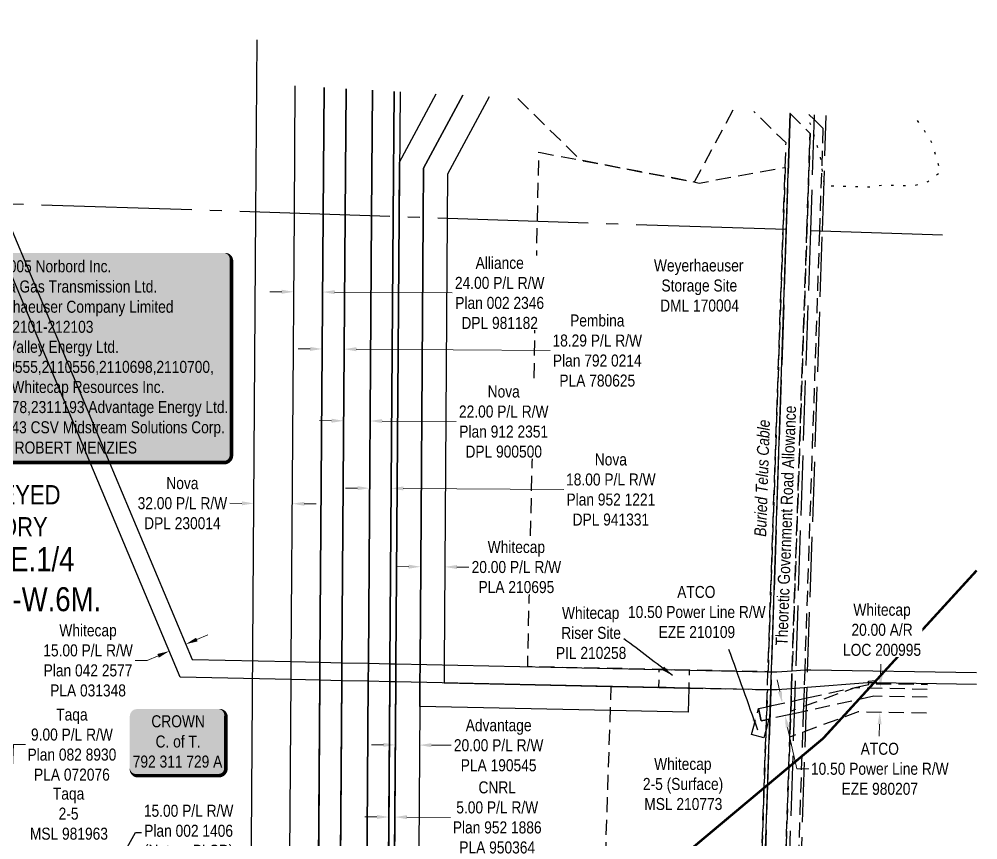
# Model space of a CAD drawing. Extents: x 347027 to 352250, y 6156875 to 6165050.
# Drawn here: x 351452 to 352250, y 6158651 to 6159334 of the extents above; entities that cross this region are included whole.
import ezdxf
from ezdxf.enums import TextEntityAlignment as Align

# ---------------------------------------------------------------- set-up
doc = ezdxf.new("R2010")
doc.units = 0
doc.header["$LTSCALE"] = 5
doc.header["$PDSIZE"] = 20
for name, pattern in [('DASHED2', [3.75, 2.5, -1.25]), ('foc-ACCESSROAD', [3.75, 2.5, -1.25]), ('foc-FLOWLINE', [3.75, 2.5, -1.25]), ('foc-QUARTERLINE', [33, 25, -3, 2, -3]), ('foc-UNSURVEYED', [12.5, 10, -2.5]), ('foc-WHEELTRACKS', [2, 0.4, -1.6])]:
    doc.linetypes.add(name, pattern=pattern)
doc.layers.get('Defpoints').update_dxf_attribs({"color": 9})
for name, color, linetype in [('AS-OWNER', 7, 'Continuous'), ('AS-SURFACE IMPACT', 7, 'Continuous'), ('AS-TELEPHONE-T', 224, 'Continuous'), ('AS-TELUS', 224, 'foc-TEL'), ('C-SYMBOL', 7, 'Continuous'), ('F-AR', 190, 'foc-ACCESSROAD'), ('F-EZE', 190, 'foc-FLOWLINE'), ('F-RW', 190, 'Continuous'), ('F-WS', 190, 'foc-ACCESSROAD'), ('L-QSEC', 8, 'foc-QUARTERLINE'), ('L-ROAD-T', 7, 'Continuous'), ('L-UNS-T', 3, 'Continuous'), ('L-USEC', 7, 'foc-UNSURVEYED'), ('T-WATER-P3', 160, 'foc-WHEELTRACKS')]:
    doc.layers.add(name, color=color, linetype=linetype)
for name, color, linetype, lineweight in [('F-AR-T', 190, 'Continuous', 9), ('F-EZE-T', 190, 'Continuous', 9), ('F-RW-T', 190, 'Continuous', 9), ('F-WS-T', 190, 'Continuous', 9), ('T-TIE-T', 201, 'Continuous', 18)]:
    doc.layers.add(name, color=color, linetype=linetype, lineweight=lineweight)
doc.styles.add('175L', font='ARIALN.TTF', dxfattribs={"height": 20})
doc.styles.add('80', font='ARIALN.TTF', dxfattribs={"height": 10})
doc.styles.add('80CG', font='ARIALN.TTF', dxfattribs={"height": 10})
doc.styles.add('80L', font='ARIALN.TTF', dxfattribs={"height": 10})
doc.styles.add('foc-LtypeFont', font='ARIALN.TTF', dxfattribs={"height": 7.35})
doc.linetypes.add('foc-TEL', pattern='A,2,-1,["T",foc-LtypeFont,S=0.2,R=0,X=-0.425,Y=-0.75],-1.24,8', length=12.24)
doc.linetypes.add('foc-TEL-NOLINE', pattern='A,0,-2,["T",foc-LtypeFont,S=0.2,R=0,X=-0.425,Y=-0.75],-10.24', length=12.24)
doc.dimstyles.new('Compass 5 000', dxfattribs={"dimscale": 5, "dimtxt": 9, "dimasz": 2, "dimexe": 0.2, "dimexo": 0.0625, "dimgap": 0.5, "dimtad": 0, "dimtih": 1, "dimtoh": 1, "dimzin": 0, "dimdsep": 46, "dimtxsty": '80CG', "dimcen": 0.1, "dimse1": 1, "dimse2": 1, "dimclrd": 256, "dimclrt": 256, "dimaunit": 1, "dimadec": 4, "dimazin": 0, "dimtfac": 0.06, "dimtofl": 0, "dimtmove": 0, "dimatfit": 1, "dimfxl": 0.2, "dimtolj": 1, "dimtzin": 0, "dimlwd": -1, "dimarcsym": 0})

# ---------------------------------------------------------------- blocks, each defined once
blk = doc.blocks.new('*D151')
at = {"layer": 'Defpoints', "color": 0, "transparency": 16777216}
for p in [(351476.81, 6158546.19), (351491.51, 6158542.98), (351490.72, 6158539.38)]:
    blk.add_point(p, dxfattribs=at)
at = {"layer": 'F-RW', "transparency": 16777216}
for p, q in [((351483.37, 6158540.99), (351549.11, 6158656.79)), ((351549.11, 6158656.79), (351554.11, 6158656.79)), ((351466.25, 6158544.73), (351456.48, 6158546.86)), ((351476.02, 6158542.59), (351490.72, 6158539.38)), ((351500.49, 6158537.25), (351510.26, 6158535.11))]:
    blk.add_line(p, q, dxfattribs=at)
for points in [[(351466.61, 6158546.36), (351465.9, 6158543.1), (351476.02, 6158542.59)], [(351500.85, 6158538.88), (351500.14, 6158535.62), (351490.72, 6158539.38)]]:
    blk.add_solid(points, dxfattribs=at)
at = {"layer": 'F-RW', "transparency": 16777216, "insert": (351593.2, 6158656.79), "char_height": 10, "attachment_point": 5, "style": '80CG'}
blk.add_mtext('\\A1;15.00 P/L R/W\\PPlan 002 1406\\P(Not on PLSR)', dxfattribs=at)
blk = doc.blocks.new('*U36')
h = blk.add_hatch(color=255)
edge = h.paths.add_edge_path()
edge.add_line((-161.5, -88), (161.5, -88))
edge.add_arc((161.5, -82), 6, 270, 360)
edge.add_line((167.5, -82), (167.5, 80.5))
edge.add_arc((161.5, 80.5), 6, 0, 90)
edge.add_line((161.5, 86.5), (-161.5, 86.5))
edge.add_arc((-161.5, 80.5), 6, 90, 180)
edge.add_line((-167.5, 80.5), (-167.5, -82))
edge.add_arc((-161.5, -82), 6, 180, 270)
at = {"color": 44, "flags": 128}
blk.add_lwpolyline([(-161.5, -88, 3, 3, 0), (161.5, -88, 3, 3, 0.414214), (167.5, -82, 3, 3, 0), (167.5, 80.5, 3, 0, 0.414214), (161.5, 86.5, 0, 0, 0), (-161.5, 86.5, 0, 0, 0.414214), (-167.5, 80.5, 0, 0, 0), (-167.5, -82, 0, 3, 0.414214)], format="xyseb", close=True, dxfattribs=at)
at = {"color": 44, "style": '80'}
blk.add_attdef('ENTER_TEXT_001', (-35.99, -5), '', height=10, dxfattribs=at)
blk = doc.blocks.new('*D123')
at = {"layer": 'Defpoints', "color": 0, "transparency": 16777216}
for p in [(352168.85, 6158777.05), (352195.03, 6158776.51), (352194.6, 6158756.36)]:
    blk.add_point(p, dxfattribs=at)
at = {"layer": 'F-AR-T', "transparency": 16777216}
for p, q in [((352169.05, 6158787.05), (352169.26, 6158797.05)), ((352168.21, 6158746.91), (352168, 6158736.91))]:
    blk.add_line(p, q, dxfattribs=at)
for points in [[(352167.39, 6158787.09), (352170.72, 6158787.02), (352168.85, 6158777.05)], [(352166.55, 6158746.94), (352169.88, 6158746.88), (352168.42, 6158756.91)]]:
    blk.add_solid(points, dxfattribs=at)
at = {"layer": 'F-AR-T', "transparency": 16777216, "insert": (352170.27, 6158825.51), "char_height": 10, "attachment_point": 5, "style": '80CG', "bg_fill": 3, "box_fill_scale": 1.1, "bg_fill_color": 256, "bg_fill_true_color": 13158600, "bg_fill_transparency": 0}
blk.add_mtext('\\A1;Whitecap\\P20.00 A/R\\PLOC 200995', dxfattribs=at)
blk = doc.blocks.new('*D128')
at = {"layer": 'Defpoints', "color": 0, "transparency": 16777216}
for p in [(352114.84, 6158770.39), (352117.08, 6158760.13), (352089.56, 6158754.11)]:
    blk.add_point(p, dxfattribs=at)
at = {"layer": 'F-EZE-T', "transparency": 16777216}
for p, q in [((352085.18, 6158774.14), (352083.04, 6158783.91)), ((352091.69, 6158744.34), (352099.24, 6158709.83)), ((352099.24, 6158709.83), (352109.24, 6158709.83))]:
    blk.add_line(p, q, dxfattribs=at)
for points in [[(352086.81, 6158774.5), (352083.55, 6158773.78), (352087.32, 6158764.37)], [(352093.32, 6158744.7), (352090.06, 6158743.99), (352089.56, 6158754.11)]]:
    blk.add_solid(points, dxfattribs=at)
at = {"layer": 'F-EZE-T', "transparency": 16777216, "insert": (352168.38, 6158709.83), "char_height": 10, "attachment_point": 5, "style": '80CG'}
blk.add_mtext('\\A1;ATCO\\P10.50 Power Line R/W\\PEZE 980207', dxfattribs=at)
blk = doc.blocks.new('*D140')
at = {"layer": 'Defpoints', "color": 0, "transparency": 16777216}
for p in [(351680.75, 6159106.89), (351680.03, 6159006.23), (351703.99, 6159006.06)]:
    blk.add_point(p, dxfattribs=at)
at = {"layer": 'F-RW-T', "transparency": 16777216}
for p, q in [((351670.75, 6159106.96), (351660.75, 6159107.03)), ((351714.72, 6159106.64), (351812.53, 6159105.94))]:
    blk.add_line(p, q, dxfattribs=at)
for points in [[(351670.77, 6159108.62), (351670.74, 6159105.29), (351680.75, 6159106.89)], [(351714.73, 6159108.31), (351714.71, 6159104.97), (351704.72, 6159106.71)]]:
    blk.add_solid(points, dxfattribs=at)
at = {"layer": 'F-RW-T', "transparency": 16777216, "insert": (351852.07, 6159105.94), "char_height": 10, "attachment_point": 5, "style": '80CG', "bg_fill": 3, "box_fill_scale": 1.1, "bg_fill_color": 256, "bg_fill_true_color": 13158600, "bg_fill_transparency": 0}
blk.add_mtext('\\A1;Alliance\\P24.00 P/L R/W\\PPlan 002 2346\\PDPL 981182', dxfattribs=at)
blk = doc.blocks.new('*D141')
at = {"layer": 'Defpoints', "color": 0, "transparency": 16777216}
for p in [(351722.21, 6158999.53), (351722.24, 6159003.75), (351744.25, 6159003.59)]:
    blk.add_point(p, dxfattribs=at)
at = {"layer": 'F-RW-T', "transparency": 16777216}
for p, q in [((351712.21, 6158999.6), (351702.21, 6158999.67)), ((351754.22, 6158999.3), (351815.88, 6158998.86))]:
    blk.add_line(p, q, dxfattribs=at)
for points in [[(351712.23, 6159001.27), (351712.2, 6158997.93), (351722.21, 6158999.53)], [(351754.24, 6159000.97), (351754.21, 6158997.63), (351744.22, 6158999.37)]]:
    blk.add_solid(points, dxfattribs=at)
at = {"layer": 'F-RW-T', "transparency": 16777216, "insert": (351855.42, 6158998.86), "char_height": 10, "attachment_point": 5, "style": '80CG', "bg_fill": 3, "box_fill_scale": 1.1, "bg_fill_color": 256, "bg_fill_true_color": 13158600, "bg_fill_transparency": 0}
blk.add_mtext('\\A1;Nova\\P22.00 P/L R/W\\PPlan 912 2351\\PDPL 900500', dxfattribs=at)
blk = doc.blocks.new('*D142')
at = {"layer": 'Defpoints', "color": 0, "transparency": 16777216}
for p in [(351761.82, 6158943.3), (351743.72, 6158928.18), (351761.71, 6158928.05)]:
    blk.add_point(p, dxfattribs=at)
at = {"layer": 'F-RW-T', "transparency": 16777216}
for p, q in [((351733.83, 6158943.5), (351723.83, 6158943.57)), ((351771.82, 6158943.23), (351905.49, 6158942.29))]:
    blk.add_line(p, q, dxfattribs=at)
for points in [[(351733.84, 6158945.17), (351733.82, 6158941.83), (351743.83, 6158943.43)], [(351771.83, 6158944.9), (351771.8, 6158941.57), (351761.82, 6158943.3)]]:
    blk.add_solid(points, dxfattribs=at)
at = {"layer": 'F-RW-T', "transparency": 16777216, "insert": (351944.58, 6158942.29), "char_height": 10, "attachment_point": 5, "style": '80CG'}
blk.add_mtext('\\A1;Nova\\P18.00 P/L R/W\\PPlan 952 1221\\PDPL 941331', dxfattribs=at)
blk = doc.blocks.new('*D143')
at = {"layer": 'Defpoints', "color": 0, "transparency": 16777216}
for p in [(351761.2, 6158855.49), (351766.18, 6158855.46), (351759.88, 6158669.72)]:
    blk.add_point(p, dxfattribs=at)
at = {"layer": 'F-RW-T', "transparency": 16777216}
for p, q in [((351749.88, 6158669.79), (351739.88, 6158669.86)), ((351774.87, 6158669.61), (351811.27, 6158669.35))]:
    blk.add_line(p, q, dxfattribs=at)
for points in [[(351749.89, 6158671.46), (351749.87, 6158668.12), (351759.88, 6158669.72)], [(351774.88, 6158671.28), (351774.86, 6158667.95), (351764.87, 6158669.68)]]:
    blk.add_solid(points, dxfattribs=at)
at = {"layer": 'F-RW-T', "transparency": 16777216, "insert": (351850.01, 6158669.35), "char_height": 10, "attachment_point": 5, "style": '80CG'}
blk.add_mtext('\\A1;CNRL\\P5.00 P/L R/W\\PPlan 952 1886\\PPLA 950364', dxfattribs=at)
blk = doc.blocks.new('*D144')
at = {"layer": 'Defpoints', "color": 0, "transparency": 16777216}
for p in [(351787.41, 6159029.29), (351807.46, 6159029.15), (351806.43, 6158877.91)]:
    blk.add_point(p, dxfattribs=at)
at = {"layer": 'F-RW-T', "transparency": 16777216}
for p, q in [((351776.38, 6158878.11), (351766.38, 6158878.18)), ((351816.43, 6158877.84), (351826.43, 6158877.77))]:
    blk.add_line(p, q, dxfattribs=at)
for points in [[(351776.39, 6158879.78), (351776.37, 6158876.45), (351786.38, 6158878.04)], [(351816.44, 6158879.51), (351816.42, 6158876.17), (351806.43, 6158877.91)]]:
    blk.add_solid(points, dxfattribs=at)
at = {"layer": 'F-RW-T', "transparency": 16777216, "insert": (351865.97, 6158877.77), "char_height": 10, "attachment_point": 5, "style": '80CG', "bg_fill": 3, "box_fill_scale": 1.1, "bg_fill_color": 256, "bg_fill_true_color": 13158600, "bg_fill_transparency": 0}
blk.add_mtext('\\A1;Whitecap\\P20.00 P/L R/W\\PPLA 210695', dxfattribs=at)
blk = doc.blocks.new('*D145')
at = {"layer": 'Defpoints', "color": 0, "transparency": 16777216}
for p in [(351453.72, 6159101.33), (351467.55, 6159107.14), (351590.85, 6158813.6)]:
    blk.add_point(p, dxfattribs=at)
at = {"layer": 'F-RW-T', "transparency": 16777216}
for p, q in [((351600.07, 6158817.47), (351609.29, 6158821.35)), ((351558.58, 6158800.05), (351548.58, 6158800.05)), ((351567.8, 6158803.92), (351558.58, 6158800.05))]:
    blk.add_line(p, q, dxfattribs=at)
for points in [[(351599.42, 6158819.01), (351600.71, 6158815.94), (351590.85, 6158813.6)], [(351567.16, 6158805.46), (351568.45, 6158802.39), (351577.02, 6158807.79)]]:
    blk.add_solid(points, dxfattribs=at)
at = {"layer": 'F-RW-T', "transparency": 16777216, "insert": (351509.5, 6158800.05), "char_height": 10, "attachment_point": 5, "style": '80CG'}
blk.add_mtext('\\A1;Whitecap\\P15.00 P/L R/W\\PPlan 042 2577\\PPLA 031348', dxfattribs=at)
blk = doc.blocks.new('*D43')
at = {"layer": 'Defpoints', "color": 0, "transparency": 16777216}
for p in [(351704.36, 6159059.32), (351701.66, 6158679.65), (351719.94, 6158679.52)]:
    blk.add_point(p, dxfattribs=at)
at = {"layer": 'F-RW-T', "transparency": 16777216}
for p, q in [((351694.36, 6159059.39), (351684.36, 6159059.46)), ((351732.64, 6159059.11), (351894.19, 6159057.97))]:
    blk.add_line(p, q, dxfattribs=at)
for points in [[(351694.37, 6159061.05), (351694.34, 6159057.72), (351704.36, 6159059.32)], [(351732.65, 6159060.78), (351732.63, 6159057.45), (351722.64, 6159059.19)]]:
    blk.add_solid(points, dxfattribs=at)
at = {"layer": 'F-RW-T', "transparency": 16777216, "insert": (351933.27, 6159057.97), "char_height": 10, "attachment_point": 5, "style": '80CG'}
blk.add_mtext('\\A1;Pembina\\P18.29 P/L R/W\\PPlan 792 0214\\PPLA 780625', dxfattribs=at)
blk = doc.blocks.new('*D44')
at = {"layer": 'Defpoints', "color": 0, "transparency": 16777216}
for p in [(351373.65, 6158570.41), (351373.28, 6158561.43), (351440.28, 6158558.67)]:
    blk.add_point(p, dxfattribs=at)
at = {"layer": 'F-RW-T', "transparency": 16777216}
for p, q in [((351441.06, 6158577.64), (351447.35, 6158729.97)), ((351447.35, 6158729.97), (351457.35, 6158729.97)), ((351439.86, 6158548.68), (351439.45, 6158538.68))]:
    blk.add_line(p, q, dxfattribs=at)
for points in [[(351439.39, 6158577.71), (351442.72, 6158577.57), (351440.65, 6158567.65)], [(351438.2, 6158548.74), (351441.53, 6158548.61), (351440.28, 6158558.67)]]:
    blk.add_solid(points, dxfattribs=at)
at = {"layer": 'F-RW-T', "transparency": 16777216, "insert": (351496.07, 6158729.97), "char_height": 10, "attachment_point": 5, "style": '80CG', "bg_fill": 3, "box_fill_scale": 1.1, "bg_fill_color": 256, "bg_fill_true_color": 13158600, "bg_fill_transparency": 0}
blk.add_mtext('\\A1;Taqa\\P9.00 P/L R/W\\PPlan 082 8930\\PPLA 072076', dxfattribs=at)
blk = doc.blocks.new('*D45')
at = {"layer": 'Defpoints', "color": 0, "transparency": 16777216}
for p in [(351785.28, 6158729.6), (351764.97, 6158686.58), (351784.97, 6158686.43)]:
    blk.add_point(p, dxfattribs=at)
at = {"layer": 'F-RW-T', "transparency": 16777216}
for p, q in [((351755.28, 6158729.81), (351745.28, 6158729.88)), ((351795.28, 6158729.53), (351811.64, 6158729.41))]:
    blk.add_line(p, q, dxfattribs=at)
for points in [[(351755.29, 6158731.48), (351755.27, 6158728.15), (351765.28, 6158729.74)], [(351795.29, 6158731.2), (351795.26, 6158727.86), (351785.28, 6158729.6)]]:
    blk.add_solid(points, dxfattribs=at)
at = {"layer": 'F-RW-T', "transparency": 16777216, "insert": (351851.18, 6158729.41), "char_height": 10, "attachment_point": 5, "style": '80CG'}
blk.add_mtext('\\A1;Advantage\\P20.00 P/L R/W\\PPLA 190545', dxfattribs=at)
blk = doc.blocks.new('*D103')
at = {"layer": 'Defpoints', "color": 0, "transparency": 16777216}
for p in [(351647.5, 6158930.76), (351647.45, 6158924.1), (351679.43, 6158923.87)]:
    blk.add_point(p, dxfattribs=at)
at = {"layer": 'F-RW-T', "transparency": 16777216}
for p, q in [((351637.5, 6158930.84), (351627.5, 6158930.91)), ((351689.48, 6158930.46), (351699.48, 6158930.39))]:
    blk.add_line(p, q, dxfattribs=at)
for points in [[(351637.51, 6158932.5), (351637.49, 6158929.17), (351647.5, 6158930.76)], [(351689.49, 6158932.13), (351689.47, 6158928.8), (351679.48, 6158930.53)]]:
    blk.add_solid(points, dxfattribs=at)
at = {"layer": 'F-RW-T', "transparency": 16777216, "insert": (351588.03, 6158930.91), "char_height": 10, "attachment_point": 5, "style": '80CG'}
blk.add_mtext('\\A1;Nova\\P32.00 P/L R/W\\PDPL 230014', dxfattribs=at)
blk = doc.blocks.new('*U19')
h = blk.add_hatch(color=59)
edge = h.paths.add_edge_path()
edge.add_line((-34, -28.5), (34, -28.5))
edge.add_arc((34, -22.5), 6, 270, 360)
edge.add_line((40, -22.5), (40, 21))
edge.add_arc((34, 21), 6, 0, 90)
edge.add_line((34, 27), (-34, 27))
edge.add_arc((-34, 21), 6, 90, 180)
edge.add_line((-40, 21), (-40, -22.5))
edge.add_arc((-34, -22.5), 6, 180, 270)
at = {"color": 1, "flags": 128}
blk.add_lwpolyline([(-34, -28.5, 3, 3, 0), (34, -28.5, 3, 3, 0.414214), (40, -22.5, 3, 3, 0), (40, 21, 3, 0, 0.414214), (34, 27, 0, 0, 0), (-34, 27, 0, 0, 0.414214), (-40, 21, 0, 0, 0), (-40, -22.5, 0, 3, 0.414214)], format="xyseb", close=True, dxfattribs=at)
blk.add_lwpolyline([(-29.45, -5.41, 0, 7.5, 0), (0, 0, 0, 0, 0)], format="xyseb", dxfattribs=at)
at = {"color": 1, "style": '80'}
blk.add_attdef('ENTER_TEXT_001', (-35.99, -5), '', height=10, dxfattribs=at)

msp = doc.modelspace()

# ---------------------------------------------------------------- linework, layer by layer
at = {"layer": 'AS-TELUS', "linetype": 'foc-TEL-NOLINE', "flags": 128}
msp.add_lwpolyline([(352063.565, 6158354.13), (352093.739, 6159255.211)], dxfattribs=at)
at = {"layer": 'AS-TELUS', "flags": 128}
msp.add_lwpolyline([(352093.548, 6159255.403), (352093.739, 6159255.211)], dxfattribs=at)
at = {"layer": 'F-AR', "flags": 128}
for points in [[(352110.428, 6159238.817), (352107.71, 6159158.103), (352095.366, 6158791.543), (352094.858, 6158776.455), (352094.505, 6158765.942), (352094.235, 6158757.897), (352094.142, 6158755.117), (352093.514, 6158736.337), (352080.892, 6158360.446), (352080.662, 6158353.573), (352060.678, 6158354.225), (352060.909, 6158361.112), (352073.987, 6158750.711), (352074.35, 6158761.537), (352074.832, 6158775.691), (352074.874, 6158777.127), (352075.331, 6158790.684), (352075.382, 6158792.216), (352087.901, 6159158.758), (352089.668, 6159210.49), (352090.362, 6159230.795), (352063.618, 6159257.066)], [(352093.543, 6159255.403), (352093.739, 6159255.211), (352110.428, 6159238.817)], [(352207.267, 6158756.106), (352150.5, 6158757.241), (352106.705, 6158741.154), (352104.137, 6158740.218), (352093.52, 6158736.333), (352094.143, 6158755.117), (352094.234, 6158757.893), (352104.421, 6158761.631), (352104.861, 6158761.784), (352107.427, 6158762.719), (352147.136, 6158777.367), (352147.983, 6158777.491), (352207.943, 6158776.236)]]:
    msp.add_lwpolyline(points, dxfattribs=at)
at = {"layer": 'F-EZE'}
for points in [[(352109.422, 6159254.521), (352113.698, 6159250.321)], [(352113.698, 6159250.321), (352121.075, 6159243.074), (352118.2, 6159157.757), (352105.888, 6158792.34), (352105.382, 6158777.294), (352105.078, 6158768.254), (352104.861, 6158761.8), (352104.715, 6158757.426), (352104.137, 6158740.23), (352091.141, 6158353.23), (352080.661, 6158353.556), (352093.514, 6158736.337), (352094.142, 6158755.117), (352094.235, 6158757.899), (352094.505, 6158765.942), (352094.858, 6158776.455), (352095.366, 6158791.543), (352107.71, 6159158.104), (352110.428, 6159238.817)], [(352207.721, 6158769.612), (352163.371, 6158770.247), (352107.269, 6158757.985), (352104.715, 6158757.426), (352094.142, 6158755.117), (352076.862, 6158751.339), (352073.987, 6158750.711), (352069.721, 6158749.778), (352067.48, 6158760.036), (352074.35, 6158761.537), (352077.225, 6158762.166), (352094.505, 6158765.942), (352105.078, 6158768.254), (352107.631, 6158768.812), (352147.987, 6158777.633), (352155.077, 6158779.183), (352159.361, 6158780.119), (352159.224, 6158781.491), (352159.081, 6158782.902), (352165.051, 6158783.502), (352165.263, 6158781.395), (352165.331, 6158780.721), (352208.074, 6158780.15)], [(352076.863, 6158751.339), (352076.862, 6158751.339), (352073.987, 6158750.711), (352069.721, 6158749.778), (352067.48, 6158760.036), (352074.35, 6158761.537), (352077.225, 6158762.166), (352077.226, 6158762.166)]]:
    msp.add_lwpolyline(points, dxfattribs=at)
msp.add_lwpolyline([(352067.48, 6158760.036), (352069.721, 6158749.778), (352073.987, 6158750.711), (352075.974, 6158751.145), (352073.718, 6158742.693), (352071.849, 6158735.693), (352061.704, 6158738.402), (352067.48, 6158760.036)], close=True, dxfattribs=at)
msp.add_lwpolyline([(352067.48, 6158760.036), (352069.721, 6158749.778), (352073.987, 6158750.711), (352075.974, 6158751.145), (352073.718, 6158742.693), (352071.849, 6158735.693), (352061.704, 6158738.402), (352067.48, 6158760.036)], close=True, dxfattribs=at)
at = {"layer": 'F-RW'}
for points in [[(352248.97, 6158779.983), (352165.263, 6158781.395), (352159.224, 6158781.491), (352158.172, 6158781.508), (352107.922, 6158777.497), (352105.382, 6158777.294), (352094.858, 6158776.455), (352083.092, 6158775.516), (352077.676, 6158775.631), (352074.84, 6158775.691), (351765.655, 6158782.25), (351760.662, 6158782.356), (351742.671, 6158782.739), (351720.677, 6158783.207), (351702.397, 6158783.596), (351678.437, 6158784.106), (351586.149, 6158786.07), (351430.813, 6159155.867), (351420.37, 6159180.79), (351328.771, 6159399.409), (351295.166, 6159479.567), (351078.168, 6159997.193)], [(351094.659, 6159996.648), (351296.37, 6159515.482), (351342.6, 6159405.205), (351436.858, 6159180.244), (351444.642, 6159161.669), (351596.203, 6158800.857), (351678.534, 6158799.106), (351702.529, 6158798.594), (351720.784, 6158798.205), (351742.8, 6158797.737), (351760.784, 6158797.354), (351765.771, 6158797.247), (352075.331, 6158790.684), (352078.178, 6158790.623), (352082.658, 6158790.528), (352095.366, 6158791.543), (352105.888, 6158792.34), (352108.418, 6158792.3), (352110.937, 6158792.26), (352248.97, 6158790.066)], [(352077.676, 6158775.631), (352077.676, 6158775.631), (352074.84, 6158775.691), (351765.655, 6158782.25), (351760.662, 6158782.356), (351742.671, 6158782.739), (351720.677, 6158783.207), (351702.397, 6158783.596), (351678.437, 6158784.106), (351586.149, 6158786.07), (351430.813, 6159155.867), (351420.37, 6159180.79), (351328.771, 6159399.409), (351295.166, 6159479.567), (351202.834, 6159699.815)], [(351643.457, 6158367.875), (351649.232, 6159172.398), (351650.237, 6159316.635)], [(351705.906, 6159276.937), (351705.161, 6159171.378), (351702.529, 6158798.594), (351702.397, 6158783.596), (351700.32, 6158491.361), (351700.142, 6158466.36), (351699.43, 6158366.091), (351675.443, 6158366.88), (351676.162, 6158467.149), (351676.342, 6158492.15), (351678.437, 6158784.106), (351678.534, 6158799.106), (351681.224, 6159172.168), (351681.962, 6159278.267)], [(351724.177, 6159275.922), (351723.431, 6159170.774), (351720.784, 6158798.205), (351720.677, 6158783.207), (351717.708, 6158365.49), (351699.43, 6158366.091), (351702.397, 6158783.596), (351702.529, 6158798.594), (351705.161, 6159171.378), (351705.906, 6159276.937)], [(351746.168, 6159274.7), (351745.429, 6159170.048), (351742.8, 6158797.737), (351742.671, 6158782.739), (351740.593, 6158490.036), (351740.415, 6158465.035), (351740.078, 6158417.624), (351739.919, 6158395.13), (351739.703, 6158364.767), (351717.708, 6158365.49), (351717.925, 6158395.894), (351718.084, 6158418.387), (351718.42, 6158465.758), (351718.598, 6158490.76), (351720.677, 6158783.207), (351720.784, 6158798.205), (351723.431, 6159170.774), (351724.177, 6159275.922)], [(351764.155, 6159273.701), (351763.417, 6159169.454), (351760.784, 6158797.354), (351760.662, 6158782.356), (351758.58, 6158489.445), (351758.402, 6158464.443), (351758.066, 6158416.999), (351757.906, 6158394.506), (351757.691, 6158364.175), (351739.703, 6158364.767), (351739.919, 6158395.13), (351740.078, 6158417.624), (351740.415, 6158465.035), (351740.593, 6158490.036), (351742.671, 6158782.739), (351742.8, 6158797.737), (351745.429, 6159170.048), (351746.168, 6159274.7)], [(351769.149, 6159273.424), (351768.41, 6159169.289), (351765.771, 6158797.247), (351765.655, 6158782.25), (351762.679, 6158364.012), (351757.691, 6158364.175), (351760.662, 6158782.356), (351760.784, 6158797.354), (351763.417, 6159169.454), (351764.155, 6159273.701)], [(351821.372, 6159270.523), (351788.694, 6159209.827), (351788.401, 6159168.63), (351785.762, 6158796.863), (351785.647, 6158781.864), (351785.505, 6158761.862), (351784.096, 6158563.773), (351804.872, 6158558.567), (351804.491, 6158503.583), (351784.496, 6158503.722), (351784.769, 6158542.992), (351772.012, 6158546.19), (351763.989, 6158548.2), (351764.037, 6158554.928), (351764.105, 6158564.431), (351765.655, 6158782.25), (351765.771, 6158797.247), (351768.41, 6159169.29), (351768.735, 6159214.934), (351799.323, 6159271.747)], [(351843.423, 6159269.298), (351808.654, 6159204.733), (351808.404, 6159167.97), (351805.879, 6158796.395), (351805.778, 6158781.397), (351944.845, 6158778.447), (351984.602, 6158777.604), (352009.396, 6158777.078), (352008.968, 6158757.084), (351944.191, 6158758.468), (351785.505, 6158761.862), (351785.647, 6158781.834), (351785.754, 6158796.834), (351788.401, 6159168.63), (351788.694, 6159209.827), (351821.372, 6159270.523)], [(352093.739, 6159255.211), (352093.544, 6159255.403)]]:
    msp.add_lwpolyline(points, dxfattribs=at)
at = {"layer": 'F-WS', "flags": 128}
msp.add_lwpolyline([(352046.21, 6159258.033), (352014.032, 6159198.265), (351919.512, 6159216.4), (351866.993, 6159267.988)], dxfattribs=at)
for points in [[(351884.706, 6159223.078), (352018.194, 6159197.466), (352089.668, 6159210.49), (352087.901, 6159158.758), (352075.382, 6158792.216), (352075.331, 6158790.684), (351875.428, 6158794.92), (351883.458, 6159165.494), (351884.706, 6159223.078)], [(352009.396, 6158777.077), (351984.602, 6158777.604), (351984.92, 6158792.599), (352009.714, 6158792.074), (352009.396, 6158777.077)], [(352068.116, 6158575.803), (351938.306, 6158578.553), (351944.845, 6158778.447), (352074.833, 6158775.691), (352074.35, 6158761.537), (352073.987, 6158750.711), (352068.116, 6158575.803)]]:
    msp.add_lwpolyline(points, close=True, dxfattribs=at)
at = {"layer": 'L-QSEC'}
for p, q in [((352090.5, 6159158.674), (351319.912, 6159184.118)), ((352110.601, 6159158.01), (352220.63, 6159154.375))]:
    msp.add_line(p, q, dxfattribs=at)
at = {"layer": 'L-USEC', "flags": 128}
for points in [[(352093.745, 6159255.392), (352090.5, 6159158.673)], [(352093.745, 6159255.392), (352090.5, 6159158.673)], [(352113.831, 6159254.276), (352110.6, 6159157.998)], [(352113.831, 6159254.276), (352110.6, 6159157.998)], [(352120.65, 6159157.677), (352123.873, 6159253.718)], [(352120.65, 6159157.677), (352123.873, 6159253.718)], [(352090.5, 6159158.673), (352077.033, 6158756.402), (352063.565, 6158354.13)], [(352090.5, 6159158.673), (352077.033, 6158756.402), (352063.565, 6158354.13)], [(352110.6, 6159158), (352097.133, 6158755.729), (352083.666, 6158353.457)], [(352110.6, 6159158), (352097.133, 6158755.729), (352083.666, 6158353.457)], [(352093.715, 6158353.146), (352107.182, 6158755.375), (352120.65, 6159157.677)], [(352093.715, 6158353.146), (352107.182, 6158755.375), (352120.65, 6159157.677)]]:
    msp.add_lwpolyline(points, dxfattribs=at)
at = {"layer": 'T-WATER-P3', "flags": 128}
msp.add_lwpolyline([(352199.426, 6159249.521), (352203.687, 6159243.836), (352211.497, 6159231.298), (352215.216, 6159218.878), (352218.926, 6159206.459), (352208.436, 6159198.58), (352196.026, 6159194.85), (352183.736, 6159195.229), (352171.456, 6159195.608), (352159.107, 6159193.928), (352146.827, 6159194.308), (352134.537, 6159194.687), (352122.257, 6159195.057), (352120.588, 6159207.417), (352118.928, 6159219.765), (352115.208, 6159232.185), (352111.499, 6159244.604), (352106.856, 6159254.664)], dxfattribs=at)

# ---------------------------------------------------------------- block references
at = {"layer": 'AS-OWNER'}
ref = msp.add_blockref('*U19', (351584.249, 6158732.655), dxfattribs=dict(at, xscale=0.999755, yscale=0.999755, zscale=0.999755))
ref.add_attrib('ENTER_TEXT_001', 'CROWN', (351562.194, 6158744.424), dxfattribs={"layer": '0', "color": 1, "height": 9.9976, "style": '80'})
ref.add_attrib('ENTER_TEXT_002', 'C. of T.', (351565.689, 6158727.585), dxfattribs={"layer": '0', "color": 1, "height": 9.9976, "style": '80'})
ref.add_attrib('ENTER_TEXT_003', '792 311 729 A', (351546.713, 6158710.881), dxfattribs={"layer": '0', "color": 1, "height": 9.99755, "style": '80'})
at = {"layer": 'AS-SURFACE IMPACT'}
ref = msp.add_blockref('*U36', (351461.3, 6159052.744), dxfattribs=at)
ref.add_attrib('ENTER_TEXT_001', 'DTLG910005 Norbord Inc.', (351393.862, 6159123.177), dxfattribs={"layer": '0', "color": 44, "height": 10, "style": '80'})
ref.add_attrib('ENTER_TEXT_002', 'DPL 230014 Nova Gas Transmission Ltd.', (351355.652, 6159106.333), dxfattribs={"layer": '0', "color": 44, "height": 10, "style": '80'})
ref.add_attrib('ENTER_TEXT_003', 'FMA6900016 Weyerhaeuser Company Limited', (351341.846, 6159089.489), dxfattribs={"layer": '0', "color": 44, "height": 10, "style": '80'})
ref.add_attrib('ENTER_TEXT_004', 'RTF 212101-212103', (351408.275, 6159072.782), dxfattribs={"layer": '0', "color": 44, "height": 10, "style": '80'})
ref.add_attrib('ENTER_TEXT_005', 'Tamarack Valley Energy Ltd.', (351388.101, 6159056.115), dxfattribs={"layer": '0', "color": 44, "height": 10, "style": '80'})
ref.add_attrib('ENTER_TEXT_006', 'RTF 240774,2110534,2110555,2110556,2110698,2110700,', (351308.473, 6159039.407), dxfattribs={"layer": '0', "color": 44, "height": 10, "style": '80'})
ref.add_attrib('ENTER_TEXT_007', '2110701,2312025 Whitecap Resources Inc.', (351350.171, 6159022.7), dxfattribs={"layer": '0', "color": 44, "height": 10, "style": '80'})
ref.add_attrib('ENTER_TEXT_008', 'RTF2311159,2311160,2311178,2311193 Advantage Energy Ltd.', (351296.372, 6159005.992), dxfattribs={"layer": '0', "color": 44, "height": 10, "style": '80'})
ref.add_attrib('ENTER_TEXT_009', 'RTF 2316237,2316245,245243 CSV Midstream Solutions Corp.', (351299.281, 6158989.148), dxfattribs={"layer": '0', "color": 44, "height": 10, "style": '80'})
ref.add_attrib('ENTER_TEXT_010', 'TPA 2706 JIM ROBERT MENZIES', (351372.651, 6158972.304), dxfattribs={"layer": '0', "color": 44, "height": 10, "style": '80'})

# ---------------------------------------------------------------- texts
at = {"layer": 'AS-TELEPHONE-T', "insert": (352063.783, 6158902.948), "char_height": 10, "attachment_point": 1, "rotation": 88.119677, "style": '80L'}
msp.add_mtext_dynamic_manual_height_columns('\\pi0.32281;{\\fArial Narrow|b0|i1|c0|p34;Buried Telus Cable}', width=97.28272, gutter_width=50.012, heights=[0], dxfattribs=at)
at = {"layer": 'C-SYMBOL', "color": 3, "insert": (351424.359, 6158894.37), "char_height": 19.9951, "width": 235.91606, "attachment_point": 2, "style": '175L'}
msp.add_mtext('Theor. S.E.1/4\\PSec. 5-76-9-W.6M.', dxfattribs=at)
at = {"layer": 'F-EZE-T', "insert": (351958.148, 6158862.062), "char_height": 9.99755, "attachment_point": 1, "style": '80L'}
msp.add_mtext_dynamic_manual_height_columns('\\A1;\\pi41.657;ATCO\\P\\pi0.69184;10.50 Power Line R/W\\P\\pi26.194;EZE 210109', width=114.63695, gutter_width=50.025, heights=[0], dxfattribs=at)
at = {"layer": 'F-WS-T', "char_height": 9.99755, "attachment_point": 1, "style": '80L'}
for s, insert in [('\\pi-2.457;Weyerhaeuser\\P\\pi3.7727;Storage Site\\P\\pi2.7054;DML 170004', (351982.898, 6159133.83)), ('\\pi11.223;Whitecap\\P\\pi1.8734;2-5 (Surface)\\P\\pi3.0055;MSL 210773', (351969.395, 6158718.906))]:
    msp.add_mtext_dynamic_manual_height_columns(s, width=69.56294, gutter_width=50.025, heights=[0], dxfattribs=dict(at, insert=insert))
at = {"layer": 'L-ROAD-T', "style": '80L'}
msp.add_text('Theoretic Government Road Allowance', height=9.99755, rotation=87.925226, dxfattribs=at).set_placement((352090.167, 6158912.257), align=Align.MIDDLE_CENTER)
at = {"layer": 'L-UNS-T', "color": 3, "insert": (351422.98, 6158924.572), "char_height": 15.99608, "attachment_point": 5, "style": '80L'}
msp.add_mtext_dynamic_manual_height_columns('UNSURVEYED TERRITORY', width=126.47572, gutter_width=47.523, heights=[0], dxfattribs=at)

# ---------------------------------------------------------------- dimensions: what is measured, and where the dimension line sits
at = {"layer": 'F-EZE-T'}
dim = msp.add_linear_dim(base=(352089.558, 6158754.114), p1=(352114.837, 6158770.387), p2=(352117.08, 6158760.129), angle=282.329597, text='ATCO\\P10.50 Power Line R/W\\PEZE 980207', dimstyle='Compass 5 000', dxfattribs=at)
dim.commit()
dim.dimension.update_dxf_attribs({"geometry": '*D128', "text_midpoint": (352168.377, 6158709.831), "dimtype": 161})
at = {"layer": 'F-RW'}
dim = msp.add_linear_dim(base=(351490.723, 6158539.382), p1=(351476.806, 6158546.19), p2=(351491.509, 6158542.978), angle=347.676318, text='15.00 P/L R/W\\PPlan 002 1406\\P(Not on PLSR)', dimstyle='Compass 5 000', override={"dimtmove": 1}, dxfattribs=at)
dim.commit()
dim.dimension.update_dxf_attribs({"geometry": '*D151', "text_midpoint": (351556.612, 6158656.791), "dimtype": 161})
at = {"layer": 'F-RW-T'}
dim = msp.add_linear_dim(base=(351704.356, 6159059.316), p1=(351719.94, 6158679.517), p2=(351701.658, 6158679.646), angle=179.592834, text='Pembina\\P18.29 P/L R/W\\PPlan 792 0214\\PPLA 780625', dimstyle='Compass 5 000', override={"dimtfill": 0}, dxfattribs=at)
dim.commit()
dim.dimension.update_dxf_attribs({"geometry": '*D43', "text_midpoint": (351933.273, 6159057.967), "dimtype": 161})
for base, p1, p2, angle, text, picture, middle in [((351590.849, 6158813.602), (351453.722, 6159101.33), (351467.548, 6159107.138), 22.7851, 'Whitecap\\P15.00 P/L R/W\\PPlan 042 2577\\PPLA 031348', '*D145', (351509.498, 6158800.049)), ((351647.498, 6158930.763), (351679.433, 6158923.875), (351647.45, 6158924.104), 179.588693, 'Nova\\P32.00 P/L R/W\\PDPL 230014', '*D103', (351588.027, 6158930.907)), ((351759.881, 6158669.718), (351766.184, 6158855.456), (351761.196, 6158855.492), 179.59459, 'CNRL\\P5.00 P/L R/W\\PPlan 952 1886\\PPLA 950364', '*D143', (351850.006, 6158669.354)), ((351785.276, 6158729.6), (351764.974, 6158686.575), (351784.969, 6158686.433), 359.592426, 'Advantage\\P20.00 P/L R/W\\PPLA 190545', '*D45', (351851.18, 6158729.413))]:
    dim = msp.add_linear_dim(base=base, p1=p1, p2=p2, angle=angle, text=text, dimstyle='Compass 5 000', dxfattribs=at)
    dim.commit()
    dim.dimension.update_dxf_attribs({"geometry": picture, "text_midpoint": middle, "dimtype": 161})

# ---------------------------------------------------------------- leaders
at = {"layer": 'F-RW-T', "path_type": 1}
msp.add_leader([(352066.914, 6158741.971), (352042.83, 6158809.253)], dimstyle='Compass 5 000', override={"dimgap": 0.5, "dimtad": 0}, dxfattribs=at)
at = {"layer": 'F-WS-T', "path_type": 1}
msp.add_leader([(351995.82, 6158787.578), (351955.425, 6158818.143)], dimstyle='Compass 5 000', override={"dimgap": 0.5, "dimtad": 0}, dxfattribs=at)

# ---------------------------------------------------------------- next in the draw order: dimensions: what is measured, and where the dimension line sits
at = {"layer": 'F-RW-T'}
for base, p1, p2, angle, text, picture, middle in [((351722.214, 6158999.528), (351744.254, 6159003.592), (351722.244, 6159003.749), 179.592973, 'Nova\\P22.00 P/L R/W\\PPlan 912 2351\\PDPL 900500', '*D141', (351855.417, 6158998.863)), ((351440.275, 6158558.667), (351373.649, 6158570.414), (351373.278, 6158561.433), 267.635772, 'Taqa\\P9.00 P/L R/W\\PPlan 082 8930\\PPLA 072076', '*D44', (351496.072, 6158729.967))]:
    dim = msp.add_linear_dim(base=base, p1=p1, p2=p2, angle=angle, text=text, dimstyle='Compass 5 000', override={"dimtfill": 1}, dxfattribs=at)
    dim.commit()
    dim.dimension.update_dxf_attribs({"geometry": picture, "text_midpoint": middle, "dimtype": 161})

# ---------------------------------------------------------------- next in the draw order: texts
at = {"layer": 'F-WS-T', "insert": (351460.624, 6158694.198), "char_height": 9.99755, "attachment_point": 1, "style": '80L'}
msp.add_mtext_dynamic_manual_height_columns('\\pi19.611;Taqa\\P\\pi24.391;2-5\\P\\pi0.49202;MSL 981963\\P\\pi9.7326;(Expired)', width=64.536, gutter_width=50.025, heights=[0], dxfattribs=at)

# ---------------------------------------------------------------- next in the draw order: dimensions: what is measured, and where the dimension line sits
at = {"layer": 'F-RW-T'}
dim = msp.add_linear_dim(base=(351680.753, 6159106.886), p1=(351703.994, 6159006.057), p2=(351680.027, 6159006.229), angle=179.586939, text='Alliance\\P24.00 P/L R/W\\PPlan 002 2346\\PDPL 981182', dimstyle='Compass 5 000', override={"dimtfill": 1}, dxfattribs=at)
dim.commit()
dim.dimension.update_dxf_attribs({"geometry": '*D140', "text_midpoint": (351852.071, 6159105.936), "dimtype": 161})

# ---------------------------------------------------------------- next in the draw order: dimensions: what is measured, and where the dimension line sits
dim = msp.add_linear_dim(base=(351761.817, 6158943.303), p1=(351743.721, 6158928.176), p2=(351761.709, 6158928.049), angle=359.594576, text='Nova\\P18.00 P/L R/W\\PPlan 952 1221\\PDPL 941331', dimstyle='Compass 5 000', dxfattribs=at)
dim.commit()
dim.dimension.update_dxf_attribs({"geometry": '*D142', "text_midpoint": (351944.578, 6158942.287), "dimtype": 161})

# ---------------------------------------------------------------- next in the draw order: dimensions: what is measured, and where the dimension line sits
dim = msp.add_linear_dim(base=(351806.433, 6158877.908), p1=(351787.409, 6159029.286), p2=(351807.461, 6159029.15), angle=359.610676, text='Whitecap\\P20.00 P/L R/W\\PPLA 210695', dimstyle='Compass 5 000', override={"dimtfill": 1}, dxfattribs=at)
dim.commit()
dim.dimension.update_dxf_attribs({"geometry": '*D144', "text_midpoint": (351865.972, 6158877.772), "dimtype": 161})

# ---------------------------------------------------------------- next in the draw order: linework, layer by layer
at = {"layer": 'T-TIE-T', "linetype": 'DASHED2', "const_width": 2, "flags": 128}
msp.add_lwpolyline([(352248.97, 6158874.913), (352121.219, 6158735.143), (351896.131, 6158546.626), (351806.654, 6158410.771)], dxfattribs=at)

# ---------------------------------------------------------------- next in the draw order: texts
at = {"layer": 'F-WS-T', "insert": (351884.256, 6158844.662), "char_height": 9.99755, "attachment_point": 1, "style": '80L'}
msp.add_mtext_dynamic_manual_height_columns('\\A1;\\pi19.645;Whitecap\\P\\pi19.072;Riser Site\\P\\pi14.605;PIL 210258', width=86.40676, gutter_width=50.025, heights=[0], dxfattribs=at)

# ---------------------------------------------------------------- next in the draw order: dimensions: what is measured, and where the dimension line sits
at = {"layer": 'F-AR-T'}
dim = msp.add_linear_dim(base=(352168.845, 6158777.055), p1=(352194.604, 6158756.36), p2=(352195.026, 6158776.506), angle=88.800554, text='Whitecap\\P20.00 A/R\\PLOC 200995', dimstyle='Compass 5 000', override={"dimtmove": 2, "dimtfill": 1}, dxfattribs=at)
dim.commit()
dim.dimension.update_dxf_attribs({"geometry": '*D123', "text_midpoint": (352170.268, 6158825.507), "dimtype": 161})

doc.saveas('drawing.dxf')
